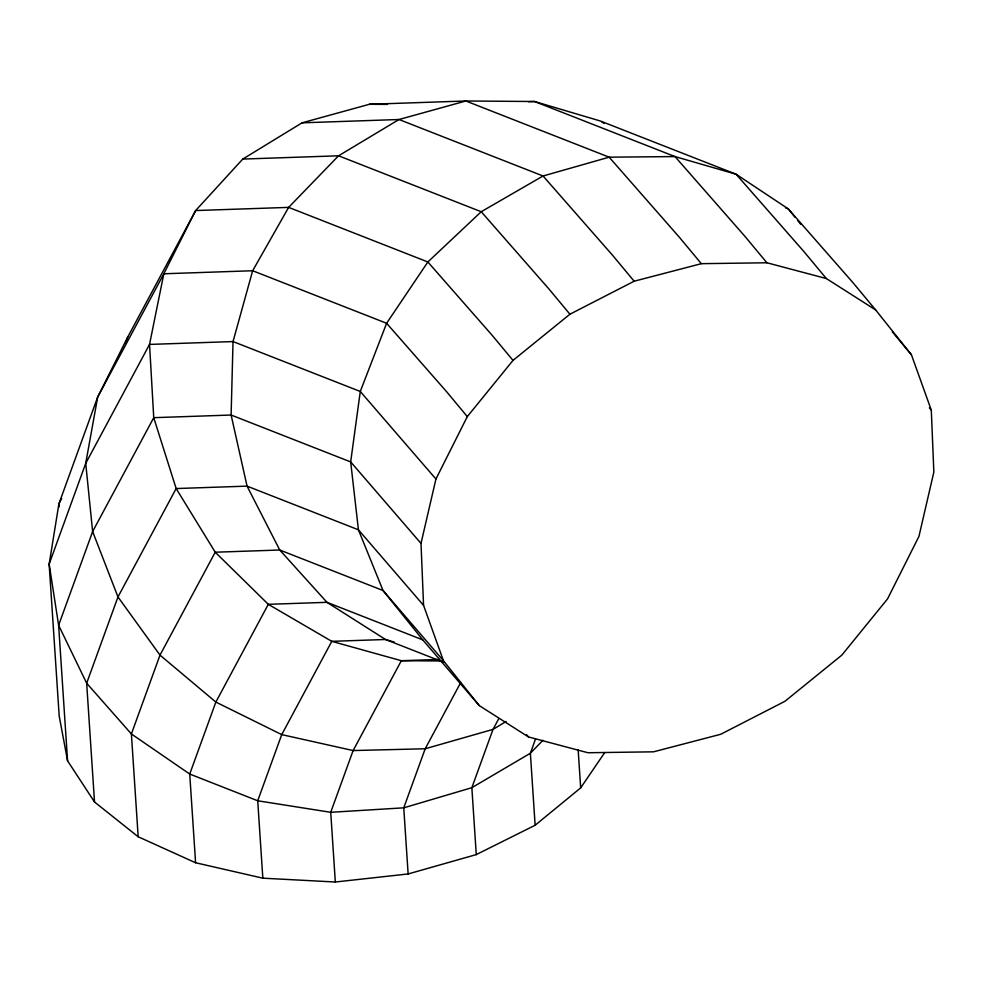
<?xml version="1.0" encoding="UTF-8"?>
<svg xmlns="http://www.w3.org/2000/svg" width="983" height="983" viewBox="0 0 983 983"><rect width="100%" height="100%" fill="white"/><g stroke="black" fill="none" stroke-linecap="round" stroke-linejoin="round"><path stroke-width="1.47" d="M479.212 705.561L443.407 660.674L423.562 605.368L421.007 543.415L435.936 479.028L467.306 416.608L513.015 360.38L569.919 314.216L634.146 281.224L701.334 263.677L766.887 262.768L826.347 278.545L875.644 309.94L911.45 354.826L931.294 410.132L933.85 472.086L918.921 536.472L887.538 598.905L841.841 655.12L784.938 701.297L720.711 734.276L653.523 751.823L587.969 752.745L528.51 736.955L479.212 705.561L422.788 639.884L383.026 590.5L358.426 529.8L350.673 461.912L360.282 391.467L386.614 323.272L427.863 261.969L481.228 211.726L543.058 175.994L609.153 157.182L675.002 156.58L736.12 174.237L788.341 208.937L852.925 282.613L875.644 309.94M125.652 342.784L127.729 337.071L195.629 210.559L242.764 159.074L302.039 122.826L369.411 104.284L465.856 100.991L534.555 101.507L600.404 121.02L736.12 174.237L803.934 251.599L826.347 278.545M535.514 739.081L530.378 753.236L535.133 825.241L476.276 854.596L408.129 873.961L335.326 882.009L262.83 878.175L195.592 862.755L138.173 836.766L94.515 801.993L67.569 760.805L59.189 716.017L49.15 564.107L58.906 503.861L97.686 397.021L127.729 337.071M61.671 498.479L58.906 503.861L59.115 506.921M460.634 682.718L425.197 748.763L403.755 807.829L408.129 873.961M498.75 718.708L493.011 729.386L471.852 787.69L476.276 854.596M535.133 825.241L580.683 787.875L604.68 752.622M542.923 740.285L530.378 753.236L471.852 787.69L403.755 807.829L330.718 812.302L257.718 800.776L189.731 774.051L131.39 733.957L86.664 683.21L58.624 625.274L49.15 564.107L85.718 463.349L149.539 344.419L163.829 273.778L195.629 210.559L288.646 207.376L427.863 261.969L492.225 335.387L513.015 360.38M506.11 721.473L493.011 729.386L425.197 748.763L353.13 750.557L281.728 734.62L215.855 702.071L159.996 655.12L117.972 596.951L92.635 531.545L85.718 463.349L97.686 397.021L163.829 273.778L252.656 270.743L386.614 323.272L446.7 391.812L467.306 416.608M528.473 101.716L534.555 101.507L675.002 156.58L744.831 236.239L766.887 262.768M302.039 122.826L399.012 119.508L465.856 100.991L609.153 157.182L679.646 237.591L701.334 263.677M242.764 159.074L338.57 155.793L481.228 211.726L548.883 288.916L569.919 314.216M439.229 659.421L401.334 660.711L331.787 641.334L268.31 604.324L215.228 552.213L176.154 488.551L153.741 417.677L149.539 344.419L233.032 341.568L360.282 391.467L435.936 479.028M369.411 104.284L387.511 104.407M440.544 660.957L401.334 660.711L353.13 750.557L330.718 812.302L335.326 882.009M394.281 642.096L385.508 639.491L326.97 602.321L279.75 550.013L247.052 486.13L231.116 415.035L233.032 341.568L252.656 270.743L288.646 207.376L338.57 155.793L399.012 119.508L543.058 175.994L612.814 255.555L634.146 281.224M785.491 207.818L788.341 208.937L794.964 217.169M422.788 639.884L326.97 602.321L268.31 604.324L215.855 702.071L189.731 774.051L195.592 862.755M443.751 662.333L385.508 639.491L331.787 641.334L281.728 734.62L257.718 800.776L262.83 878.175M601.682 121.831L604.226 123.44M892.294 331.787L911.45 354.826M929.365 407.81L931.294 410.132M421.007 543.415L350.673 461.912L231.116 415.035L153.741 417.677L92.635 531.545L58.624 625.274L67.569 760.805M423.562 605.368L358.426 529.8L247.052 486.13L176.154 488.551L117.972 596.951L86.664 683.21L94.515 801.993M526.569 734.62L528.51 736.955M443.407 660.674L383.026 590.5L279.75 550.013L215.228 552.213L159.996 655.12L131.39 733.957L138.173 836.766M797.803 220.696L800.641 224.222M578.151 749.648L580.683 787.875"/></g></svg>
